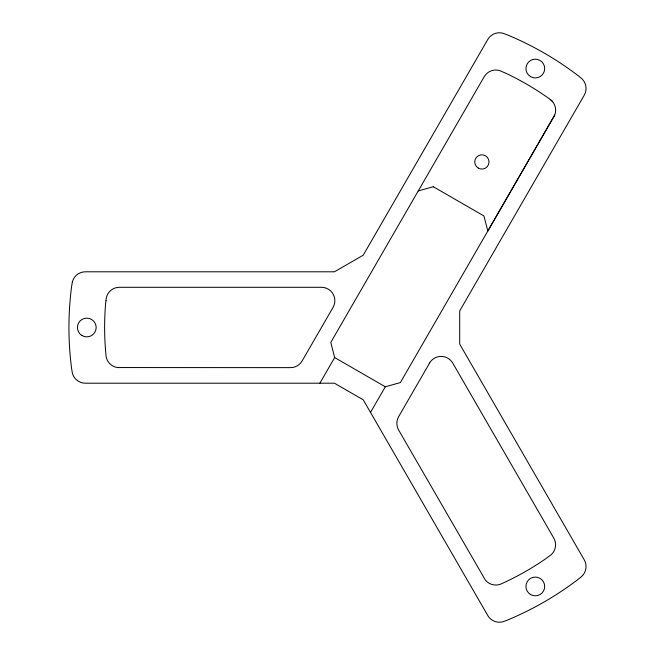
<?xml version="1.0" encoding="UTF-8"?>
<svg xmlns="http://www.w3.org/2000/svg" width="655" height="655" viewBox="0 0 655 655"><rect width="100%" height="100%" fill="white"/><g stroke="black" fill="none" stroke-linecap="round" stroke-linejoin="round"><path stroke-width="0.98" d="M319.869 383.2L334.672 357.556L330.783 342.426L484.184 76.725A13.387 13.387 0 0 1 502.475 71.829L505.054 72.885A281.159 281.159 0 0 1 547.457 97.456L550.151 99.339A13.468 13.468 0 0 1 554.711 115.092L487.828 231.084L483.939 215.953L433.307 186.724M370.509 412.413L385.304 386.786L400.352 382.594L554.711 115.092M418.258 190.916L433.307 186.724M334.672 357.556L385.304 386.786M550.151 99.339L552.689 101.771M106.012 300.686L105.635 303.453A281.159 281.159 0 0 0 105.75 352.48L105.995 355.731A13.468 13.468 0 0 0 117.36 367.553L290.542 367.635A13.387 13.387 0 0 0 302.135 360.946L333.059 307.375A13.387 13.387 0 0 0 321.466 287.291L119.398 287.291A13.387 13.387 0 0 0 106.012 300.686M72.41 281.724L71.649 286.145A316.864 316.864 0 0 0 71.649 368.855L72.41 373.276A13.387 13.387 0 0 0 85.338 383.2L334.451 383.2L363.238 399.82L487.795 615.553A13.387 13.387 0 0 0 502.86 621.792L507.06 620.244A316.864 316.864 0 0 0 578.701 578.889L582.139 576.023A13.387 13.387 0 0 0 584.268 559.861L459.712 344.121L459.712 310.879L584.268 95.139A13.387 13.387 0 0 0 582.139 78.977L578.701 76.111A316.864 316.864 0 0 0 507.06 34.756L502.86 33.209A13.387 13.387 0 0 0 487.795 39.447L363.238 255.18L334.451 271.8L85.338 271.8A13.387 13.387 0 0 0 72.41 281.724M429.565 363.091L398.641 416.662A13.387 13.387 0 0 0 398.641 430.048L485.298 579.986A13.468 13.468 0 0 0 501.222 583.908L504.194 582.516A281.159 281.159 0 0 0 546.679 558.085L548.89 556.382A13.387 13.387 0 0 0 553.786 538.091L452.752 363.091A13.387 13.387 0 0 0 429.565 363.091M530.624 76.668A9.375 9.375 0 0 0 544.682 68.546A9.375 9.375 0 0 0 530.624 60.432A9.375 9.375 0 0 0 530.624 76.668M82.104 335.614A9.375 9.375 0 0 0 96.162 327.5A9.375 9.375 0 0 0 82.104 319.386A9.375 9.375 0 0 0 82.104 335.614M530.624 594.568A9.375 9.375 0 0 0 544.682 586.454A9.375 9.375 0 0 0 530.624 578.332A9.375 9.375 0 0 0 530.624 594.568M478.297 168.13A7.139 7.139 0 0 0 489.015 161.949A7.139 7.139 0 0 0 478.297 155.759A7.139 7.139 0 0 0 478.297 168.13"/></g></svg>
